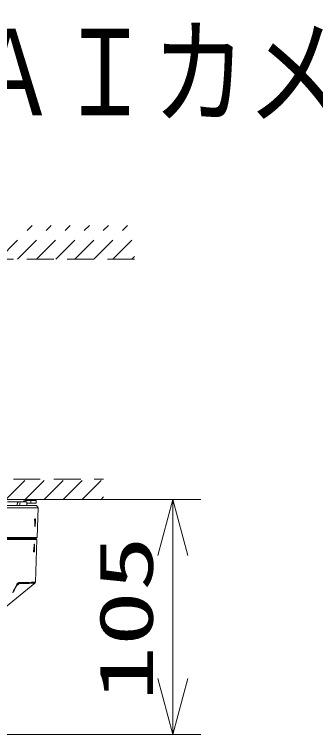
# Model space of a CAD drawing. Units: millimetres on the paper. Extents: x -62 to 64, y -59 to 59.
# Drawn here: x 6.65 to 20.06, y 27.25 to 59.31 of the extents above; entities that cross this region are included whole.
import ezdxf
from ezdxf.enums import TextEntityAlignment as Align

# ---------------------------------------------------------------- set-up
doc = ezdxf.new("R2010")
doc.units = ezdxf.units.MM
doc.linetypes.add('DASHED1', pattern=[1.8, 1.2, -0.6])
doc.linetypes.add('LONG_DOUBLE_CHAIN', pattern=[21.8, 18, -1, 0.6, -0.6, 0.6, -1])
doc.layers.add('0-0_MOJI1', color=7, linetype='Continuous')
for name, color, linetype, lineweight in [('0-2_GAIKEI', 4, 'Continuous', 9), ('0-3_0', 7, 'LONG_DOUBLE_CHAIN', 9), ('0-4_SUNPO', 7, 'Continuous', 9)]:
    doc.layers.add(name, color=color, linetype=linetype, lineweight=lineweight)
doc.styles.add('ＭＳ ゴシック', font='')
doc.styles.get('ＭＳ ゴシック').set_extended_font_data('MS Gothic')

# ---------------------------------------------------------------- blocks, each defined once
blk = doc.blocks.new('_Open30')
at = {"layer": '0-3_0', "linetype": 'Continuous'}
blk.add_line((0, 0), (-1, 0), dxfattribs=at)
blk.add_lwpolyline([(-1, 0.2679), (0, 0), (-1, -0.2679)], dxfattribs=at)

msp = doc.modelspace()

# ---------------------------------------------------------------- linework, layer by layer
at = {"layer": '0-2_GAIKEI', "color": 134, "linetype": 'DASHED1'}
for p, q in [((5.939, 48.415), (7.439, 49.915)), ((6.788, 48.415), (8.288, 49.915)), ((7.636, 48.415), (9.136, 49.915)), ((8.485, 48.415), (9.985, 49.915)), ((9.333, 48.415), (10.833, 49.915)), ((10.182, 48.415), (11.682, 49.915)), ((11.03, 48.415), (12.001, 49.385)), ((11.879, 48.415), (12.001, 48.537)), ((12.001, 48.415), (-14.546, 48.415)), ((3, 38.615), (10.623, 38.615)), ((6.27, 37.715), (7.17, 38.615)), ((7.119, 37.715), (8.019, 38.615)), ((7.967, 37.715), (8.867, 38.615)), ((8.816, 37.715), (9.716, 38.615)), ((9.664, 37.715), (10.564, 38.615)), ((10.623, 37.715), (3, 37.715)), ((10.513, 37.715), (10.623, 37.825))]:
    msp.add_line(p, q, dxfattribs=at)
at = {"layer": '0-2_GAIKEI'}
for p, q in [((6.335, 37.615), (7.2, 37.615)), ((7.609, 37.665), (7.13, 37.665)), ((7.2, 37.615), (7.2, 37.445)), ((7.232, 37.545), (7.609, 37.545)), ((7.386, 37.545), (7.386, 37.665)), ((7.609, 37.545), (7.609, 37.665)), ((7.701, 37.345), (-7.701, 37.345)), ((7.589, 36.845), (7.554, 36.845)), ((7.655, 36.023), (-7.655, 36.023)), ((7.59, 35.975), (7.591, 35.925)), ((7.539, 35.385), (7.504, 35.385)), ((6.863, 33.97), (6.715, 33.832))]:
    msp.add_line(p, q, dxfattribs=at)
at = {"layer": '0-2_GAIKEI', "color": 7}
for p, q in [((7.638, 37.445), (-7.638, 37.445)), ((7.638, 37.445), (7.701, 37.345)), ((7.655, 36.023), (7.701, 37.345)), ((7.649, 35.925), (-7.649, 35.925)), ((7.605, 35.975), (-7.605, 35.975)), ((7.582, 34.028), (7.649, 35.925)), ((7.56, 33.983), (5.52, 32.327))]:
    msp.add_line(p, q, dxfattribs=at)
at = {"layer": '0-2_GAIKEI'}
for points in [[(6.766, 37.445), (6.771, 37.498), (6.78, 37.546), (6.786, 37.567), (6.793, 37.585), (6.8, 37.598), (6.808, 37.608), (6.814, 37.613), (6.822, 37.615)], [(6.934, 37.615), (6.928, 37.614), (6.922, 37.61), (6.914, 37.601), (6.907, 37.589), (6.899, 37.571), (6.893, 37.55), (6.883, 37.5), (6.878, 37.445)], [(7.554, 36.845), (7.553, 36.845), (7.552, 36.844), (7.552, 36.843), (7.55, 36.839), (7.548, 36.823), (7.547, 36.805)], [(7.589, 36.845), (7.59, 36.845), (7.59, 36.844), (7.591, 36.843), (7.592, 36.839), (7.593, 36.823), (7.592, 36.805)], [(7.556, 36.522), (7.557, 36.509), (7.559, 36.504), (7.559, 36.503), (7.56, 36.503), (7.56, 36.503), (7.561, 36.503), (7.561, 36.503), (7.562, 36.504), (7.563, 36.506), (7.566, 36.522)], [(7.538, 35.707), (7.537, 35.721), (7.536, 35.725), (7.535, 35.727), (7.534, 35.727), (7.534, 35.727), (7.534, 35.727), (7.533, 35.727), (7.532, 35.726), (7.531, 35.723), (7.528, 35.707)], [(7.504, 35.385), (7.503, 35.385), (7.502, 35.386), (7.502, 35.387), (7.5, 35.391), (7.499, 35.402), (7.5, 35.425)], [(7.539, 35.385), (7.54, 35.385), (7.54, 35.386), (7.541, 35.387), (7.542, 35.391), (7.544, 35.402), (7.545, 35.425)], [(6.718, 33.86), (6.739, 33.902), (6.761, 33.939), (6.781, 33.967), (6.802, 33.989), (6.825, 34.004), (6.849, 34.012), (6.869, 34.014), (6.884, 34.015)], [(6.783, 33.942), (6.768, 33.925), (6.747, 33.894), (6.724, 33.851), (6.719, 33.84)], [(6.783, 33.942), (6.796, 33.952), (6.809, 33.96), (6.824, 33.966), (6.834, 33.968), (6.863, 33.97)]]:
    msp.add_lwpolyline(points, dxfattribs=at)
for centre, radius, start, end in [((7.13, 37.546), 0.119, 90.0468, 144.5115), ((7.182, 37.546), 0.119, 90.0468, 144.5129), ((7.232, 37.495), 0.0496, 90.0203, 130.3849), ((-51.506, 34.743), 59.089, 1.72581, 1.99967), ((-51.936, 42.251), 59.778, 354.50073, 354.77249), ((-51.554, 41.551), 59.371, 354.07726, 354.35108), ((-50.963, 34.099), 58.523, 1.2984, 1.57486), ((6.821, 34.016), 0.0622, 312.5817, 359.0416), ((4.4, 181.67), 147.676, 270.96368, 271.23484), ((-1.73, 37.946), 9.384, 332.2153, 334.1887), ((-2.15, 38.114), 9.845, 332.3791, 334.2667), ((6.696, 33.849), 0.0242, 337.4437, 27.6492), ((4.392, 181.036), 147.087, 270.96269, 271.23411)]:
    msp.add_arc(centre, radius, start, end, dxfattribs=at)
at = {"layer": '0-2_GAIKEI', "color": 7}
for centre, radius, start, end in [((7.605, 36.025), 0.05, 270, 358), ((7.522, 34.03), 0.0604, 309.0627, 358.0009)]:
    msp.add_arc(centre, radius, start, end, dxfattribs=at)
at = {"layer": '0-4_SUNPO'}
for p, q in [((6.493, 37.715), (14.951, 37.715)), ((13.701, 29.745), (13.701, 35.215)), ((2, 27.245), (14.951, 27.245))]:
    msp.add_line(p, q, dxfattribs=at)

# ---------------------------------------------------------------- block references
at = {"layer": '0-4_SUNPO', "xscale": 2.5, "yscale": 2.5}
for p, rotation in [((13.701, 37.715), 90), ((13.701, 27.245), 270)]:
    msp.add_blockref('_Open30', p, dxfattribs=dict(at, rotation=rotation))

# ---------------------------------------------------------------- texts
at = {"layer": '0-0_MOJI1', "style": 'ＭＳ ゴシック', "width": 0.8}
msp.add_text('５ＭＰ 屋外 ドーム ＡＩカメラ（天井直付金具付）', height=3.849, dxfattribs=at).set_placement((-35.5, 53.66), align=Align.BOTTOM_LEFT)
at = {"layer": '0-4_SUNPO', "style": 'ＭＳ ゴシック', "width": 1.5}
msp.add_text('105', height=2.405, rotation=90, dxfattribs=at).set_placement((13.538, 28.73), align=Align.BOTTOM_LEFT)

doc.saveas('drawing.dxf')
